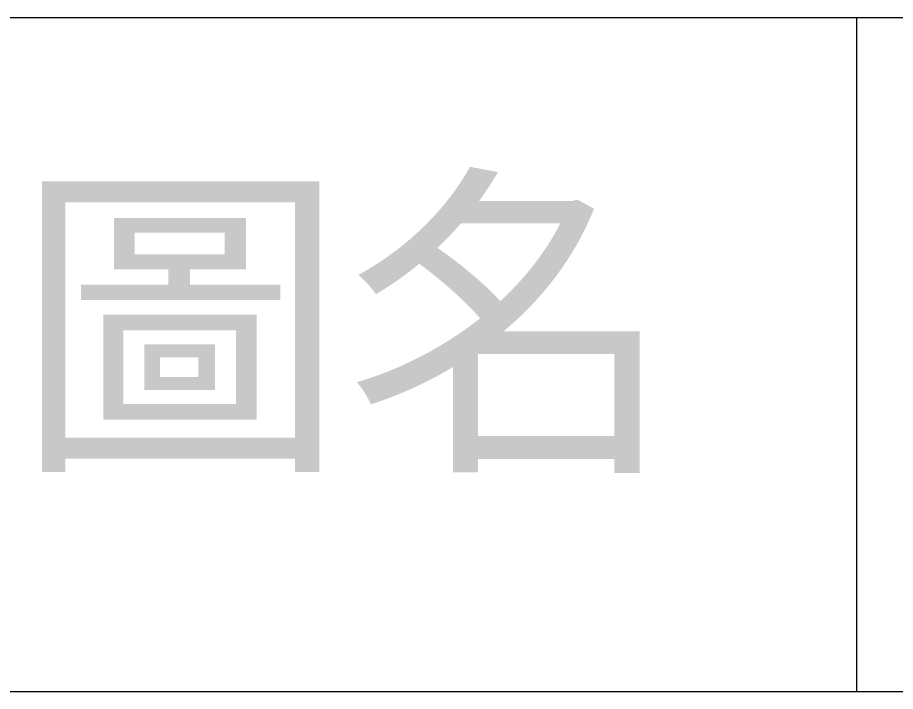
# Model space of a CAD drawing. Header units: millimetres. Extents: x 150 to 4305, y 150 to 3000.
# Drawn here: x 968.3 to 1163.6, y 303.4 to 453.3 of the extents above; entities that cross this region are included whole.
import ezdxf

# ---------------------------------------------------------------- set-up
doc = ezdxf.new("R2010")
doc.units = ezdxf.units.MM
doc.header["$LTSCALE"] = 15
doc.layers.add('圖框層', color=7, linetype='Continuous', lineweight=20)
doc.layers.add('標題 (ISO)', color=7, linetype='Continuous', lineweight=50)
doc.styles.add('STSL_56', font='kaiu.ttf')
doc.styles.add('文字型式124', font='kaiu.ttf')
doc.styles.add('文字型式61', font='kaiu.ttf')
doc.styles.add('文字型式65', font='kaiu.ttf')
doc.styles.add('文字型式85', font='kaiu.ttf')
doc.styles.add('文字型式88', font='kaiu.ttf')

# ---------------------------------------------------------------- blocks, each defined once
blk = doc.blocks.new('標題欄框 ISO')
at = {"layer": '圖框層', "color": 7}
for p, q in [((85.948, 35.033), (362.948, 35.033)), ((152.948, 25.035), (152.948, 35.033)), ((85.948, 25.035), (202.948, 25.035))]:
    blk.add_line(p, q, dxfattribs=at)
at = {"layer": '圖框層', "color": 7, "style": 'STSL_56'}
blk.add_text('圖名', height=3.5995, dxfattribs=at).set_placement((140.459, 28.68))
at = {"layer": '標題 (ISO)'}
for tag, p, height, style in [('描述_001', (104.229, 197.918), 4, '文字型式65'), ('狀態_001', (264.884, 30.227), 3.5, '文字型式85'), ('視圖比例_001', (286.324, 30.309), 3.5, '文字型式85'), ('材料_001', (243.686, 30.482), 3, '文字型式61'), ('主題_001', (141.502, 29.277), 3.3, '文字型式124'), ('建立日期_001', (286.047, 24.199), 2.5, '文字型式88'), ('工程師_001', (304.942, 17.349), 3.5, '文字型式85'), ('設計師_001', (344.942, 17.349), 3.5, '文字型式85'), ('標題_001', (217.324, 17.017), 3.5, '文字型式85'), ('零件號碼_001', (248.757, 17.632), 3, '文字型式61')]:
    blk.add_attdef(tag, p, '', height=height, dxfattribs=dict(at, style=style))

msp = doc.modelspace()

# ---------------------------------------------------------------- block references
at = {"xscale": 15, "yscale": 15, "zscale": 15}
msp.add_blockref('標題欄框 ISO', (-1139.219, -72.164), dxfattribs=at)

doc.saveas('drawing.dxf')
